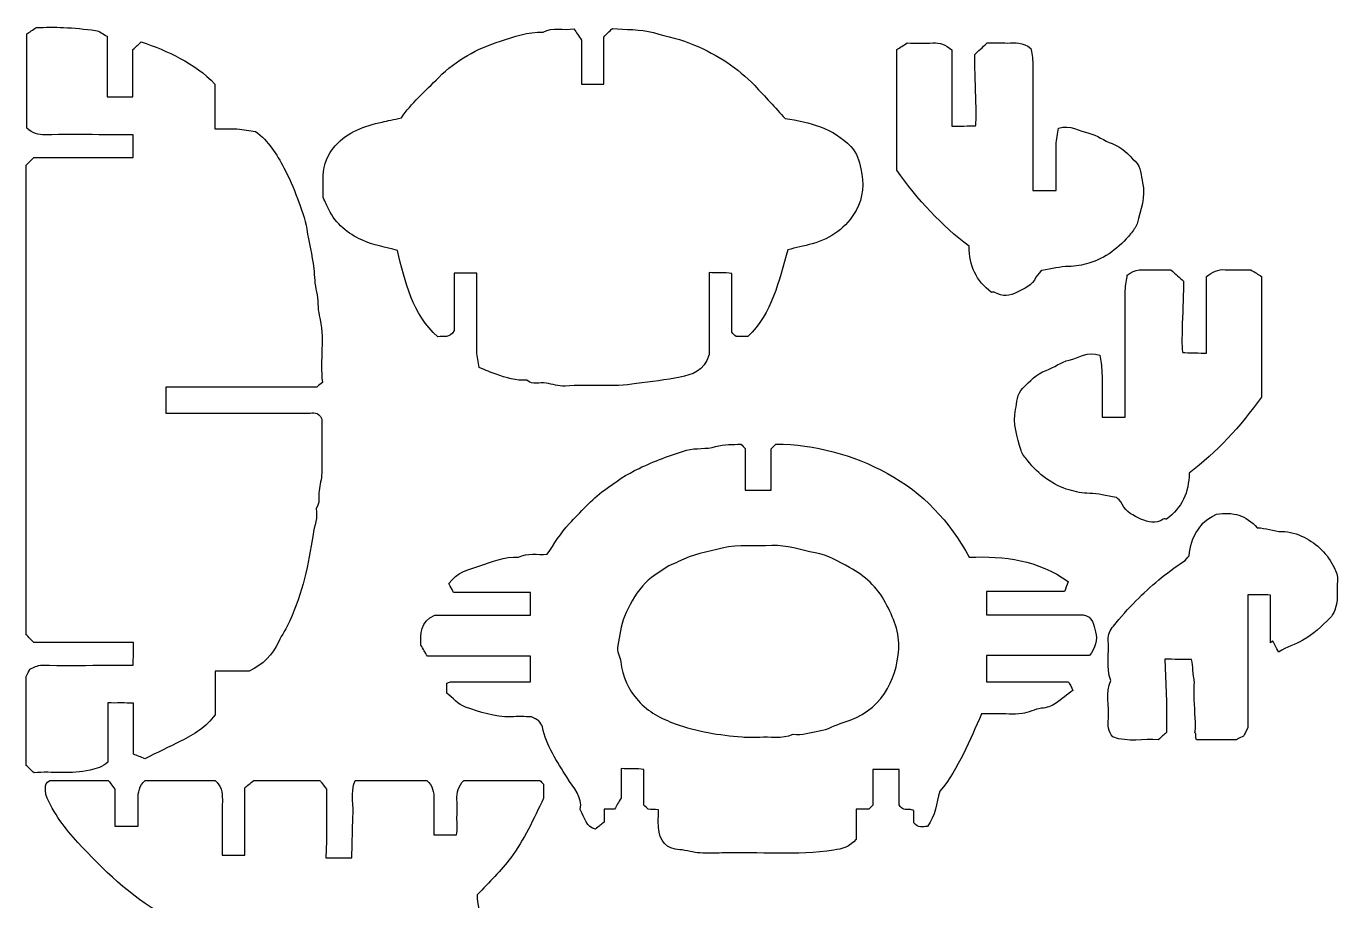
# Model space of a CAD drawing. Header units: centimetres. Extents: x -24.9 to 44.3, y -14.9 to 15.
# Drawn here: x 6.69 to 24.07, y 3.45 to 15.02 of the extents above; entities that cross this region are included whole.
import ezdxf

# ---------------------------------------------------------------- set-up
doc = ezdxf.new("R2010")
doc.units = ezdxf.units.CM
doc.header["$MEASUREMENT"] = 0
doc.layers.add('Layer 1', color=7, linetype='Continuous')

msp = doc.modelspace()

# ---------------------------------------------------------------- linework, layer by layer
at = {"layer": 'Layer 1'}
for points, knots in [([(8.10958, 6.86934), (8.10958, 6.81273), (8.11038, 6.76257), (8.10935, 6.71247), (8.10935, 6.71247), (8.10833, 6.66388), (8.10544, 6.61531), (8.10341, 6.56747), (8.10341, 6.56747), (7.9493, 6.56747), (7.80866, 6.56747), (7.66805, 6.56747), (7.66805, 6.56747), (7.41236, 6.56747), (7.1566, 6.56394), (6.90104, 6.56983), (6.90104, 6.56983), (6.83295, 6.57141), (6.78738, 6.53361), (6.73877, 6.51653), (6.73877, 6.51653), (6.72286, 6.4846), (6.70965, 6.45808), (6.69045, 6.41952), (6.69045, 6.41952), (6.69045, 6.03812), (6.69045, 5.64197), (6.69045, 5.24191), (6.69045, 5.24191), (6.72064, 5.21356), (6.75313, 5.18306), (6.79316, 5.14547), (6.79316, 5.14547), (7.03312, 5.16764), (7.28418, 5.11781), (7.53478, 5.18091), (7.53478, 5.18091), (7.62061, 5.20251), (7.69848, 5.21971), (7.76946, 5.28549), (7.76946, 5.28549), (7.76946, 5.54094), (7.76946, 5.80124), (7.76946, 6.06927), (7.76946, 6.06927), (7.88763, 6.06642), (7.9992, 6.07327), (8.10974, 6.06453), (8.10974, 6.06453), (8.10974, 5.83145), (8.10974, 5.61416), (8.10974, 5.39121), (8.10974, 5.39121), (8.15726, 5.37214), (8.20659, 5.35235), (8.25989, 5.33099), (8.25989, 5.33099), (8.42158, 5.41049), (8.58079, 5.48861), (8.73985, 5.56709), (8.73985, 5.56709), (8.91094, 5.65151), (9.07181, 5.74933), (9.18885, 5.91189), (9.18885, 5.91189), (9.18885, 6.10061), (9.18885, 6.29109), (9.18885, 6.48808), (9.18885, 6.48808), (9.35157, 6.48808), (9.50965, 6.48808), (9.6388, 6.48808), (9.6388, 6.48808), (9.83398, 6.57807), (9.94807, 6.70988), (10.02885, 6.87543), (10.02885, 6.87543), (10.07568, 6.97141), (10.13669, 7.06072), (10.18043, 7.15792), (10.18043, 7.15792), (10.3435, 7.52053), (10.429, 7.90532), (10.48626, 8.29625), (10.48626, 8.29625), (10.50312, 8.41143), (10.5539, 8.52384), (10.52687, 8.64437), (10.52687, 8.64437), (10.5855, 8.71464), (10.55712, 8.79905), (10.56608, 8.87768), (10.56608, 8.87768), (10.57502, 8.95592), (10.60035, 9.03318), (10.60185, 9.11121), (10.60185, 9.11121), (10.60662, 9.35937), (10.60361, 9.60767), (10.60361, 9.8233), (10.60361, 9.8233), (10.5573, 9.93591), (10.48415, 9.90433), (10.42473, 9.90453), (10.42473, 9.90453), (9.84944, 9.9064), (9.27415, 9.90566), (8.69886, 9.90566), (8.69886, 9.90566), (8.64361, 9.90566), (8.58834, 9.90566), (8.53746, 9.90566), (8.53746, 9.90566), (8.53746, 10.02998), (8.53746, 10.13688), (8.53746, 10.2499), (8.53746, 10.2499), (9.21266, 10.2499), (9.88207, 10.2499), (10.53468, 10.2499), (10.53468, 10.2499), (10.56719, 10.27638), (10.58688, 10.29242), (10.61009, 10.31132), (10.61009, 10.31132), (10.57453, 10.60589), (10.64543, 10.90319), (10.56903, 11.19784), (10.56903, 11.19784), (10.54346, 11.29638), (10.55933, 11.4036), (10.53199, 11.5083), (10.53199, 11.5083), (10.50628, 11.6068), (10.50652, 11.71493), (10.49569, 11.81782), (10.49569, 11.81782), (10.47709, 11.99469), (10.42701, 12.16481), (10.40324, 12.34024), (10.40324, 12.34024), (10.38493, 12.47545), (10.32793, 12.61276), (10.27867, 12.74641), (10.27867, 12.74641), (10.22732, 12.88565), (10.17024, 13.0215), (10.10033, 13.15201), (10.10033, 13.15201), (10.00443, 13.33112), (9.8978, 13.50229), (9.72448, 13.63305), (9.72448, 13.63305), (9.64825, 13.64328), (9.56417, 13.65948), (9.47944, 13.66459), (9.47944, 13.66459), (9.38492, 13.67029), (9.2898, 13.6659), (9.18847, 13.6659), (9.18847, 13.6659), (9.18847, 13.86999), (9.18847, 14.0664), (9.18847, 14.25789), (9.18847, 14.25789), (8.91145, 14.54542), (8.56473, 14.6929), (8.21093, 14.81907), (8.21093, 14.81907), (8.17324, 14.78287), (8.14104, 14.75191), (8.10259, 14.71499), (8.10259, 14.71499), (8.10259, 14.51111), (8.10259, 14.30199), (8.10259, 14.09208), (8.10259, 14.09208), (7.98876, 14.09208), (7.88193, 14.09208), (7.76175, 14.09208), (7.76175, 14.09208), (7.76175, 14.36089), (7.76175, 14.62594), (7.76175, 14.89134), (7.76175, 14.89134), (7.70396, 14.92125), (7.65855, 14.96032), (7.60845, 14.9677), (7.60845, 14.9677), (7.4679, 14.98841), (7.32563, 15.00023), (7.18363, 15.00755), (7.18363, 15.00755), (7.06296, 15.01376), (6.94173, 15.00884), (6.82672, 15.00884), (6.82672, 15.00884), (6.77589, 14.97537), (6.73078, 14.94569), (6.69769, 14.92389), (6.69769, 14.92389), (6.69769, 14.49612), (6.69769, 14.08271), (6.69769, 13.6755), (6.69769, 13.6755), (6.77126, 13.60583), (6.84905, 13.58578), (6.94068, 13.5876), (6.94068, 13.5876), (7.17709, 13.59226), (7.41366, 13.58916), (7.65018, 13.58916), (7.65018, 13.58916), (7.80177, 13.58916), (7.95337, 13.58916), (8.10534, 13.58916), (8.10534, 13.58916), (8.10534, 13.4809), (8.10534, 13.38686), (8.10534, 13.28635), (8.10534, 13.28635), (7.66194, 13.28635), (7.22266, 13.28635), (6.78998, 13.28635), (6.78998, 13.28635), (6.75629, 13.25267), (6.72916, 13.22554), (6.6899, 13.18625), (6.6899, 13.18625), (6.6899, 11.1132), (6.6899, 9.04212), (6.6899, 6.9717), (6.6899, 6.9717), (6.72183, 6.93978), (6.7534, 6.9082), (6.79226, 6.86934), (6.79226, 6.86934), (7.2236, 6.86934), (7.66288, 6.86934), (8.10958, 6.86934)], [0, 0, 0, 0, 0.01639344, 0.01639344, 0.01639344, 0.01639344, 0.03278689, 0.03278689, 0.03278689, 0.03278689, 0.04918033, 0.04918033, 0.04918033, 0.04918033, 0.06557377, 0.06557377, 0.06557377, 0.06557377, 0.08196721, 0.08196721, 0.08196721, 0.08196721, 0.09836066, 0.09836066, 0.09836066, 0.09836066, 0.1147541, 0.1147541, 0.1147541, 0.1147541, 0.13114754, 0.13114754, 0.13114754, 0.13114754, 0.14754098, 0.14754098, 0.14754098, 0.14754098, 0.16393443, 0.16393443, 0.16393443, 0.16393443, 0.18032787, 0.18032787, 0.18032787, 0.18032787, 0.19672131, 0.19672131, 0.19672131, 0.19672131, 0.21311475, 0.21311475, 0.21311475, 0.21311475, 0.2295082, 0.2295082, 0.2295082, 0.2295082, 0.24590164, 0.24590164, 0.24590164, 0.24590164, 0.26229508, 0.26229508, 0.26229508, 0.26229508, 0.27868852, 0.27868852, 0.27868852, 0.27868852, 0.29508197, 0.29508197, 0.29508197, 0.29508197, 0.31147541, 0.31147541, 0.31147541, 0.31147541, 0.32786885, 0.32786885, 0.32786885, 0.32786885, 0.3442623, 0.3442623, 0.3442623, 0.3442623, 0.36065574, 0.36065574, 0.36065574, 0.36065574, 0.37704918, 0.37704918, 0.37704918, 0.37704918, 0.39344262, 0.39344262, 0.39344262, 0.39344262, 0.40983607, 0.40983607, 0.40983607, 0.40983607, 0.42622951, 0.42622951, 0.42622951, 0.42622951, 0.44262295, 0.44262295, 0.44262295, 0.44262295, 0.45901639, 0.45901639, 0.45901639, 0.45901639, 0.47540984, 0.47540984, 0.47540984, 0.47540984, 0.49180328, 0.49180328, 0.49180328, 0.49180328, 0.50819672, 0.50819672, 0.50819672, 0.50819672, 0.52459016, 0.52459016, 0.52459016, 0.52459016, 0.54098361, 0.54098361, 0.54098361, 0.54098361, 0.55737705, 0.55737705, 0.55737705, 0.55737705, 0.57377049, 0.57377049, 0.57377049, 0.57377049, 0.59016393, 0.59016393, 0.59016393, 0.59016393, 0.60655738, 0.60655738, 0.60655738, 0.60655738, 0.62295082, 0.62295082, 0.62295082, 0.62295082, 0.63934426, 0.63934426, 0.63934426, 0.63934426, 0.6557377, 0.6557377, 0.6557377, 0.6557377, 0.67213115, 0.67213115, 0.67213115, 0.67213115, 0.68852459, 0.68852459, 0.68852459, 0.68852459, 0.70491803, 0.70491803, 0.70491803, 0.70491803, 0.72131148, 0.72131148, 0.72131148, 0.72131148, 0.73770492, 0.73770492, 0.73770492, 0.73770492, 0.75409836, 0.75409836, 0.75409836, 0.75409836, 0.7704918, 0.7704918, 0.7704918, 0.7704918, 0.78688525, 0.78688525, 0.78688525, 0.78688525, 0.80327869, 0.80327869, 0.80327869, 0.80327869, 0.81967213, 0.81967213, 0.81967213, 0.81967213, 0.83606557, 0.83606557, 0.83606557, 0.83606557, 0.85245902, 0.85245902, 0.85245902, 0.85245902, 0.86885246, 0.86885246, 0.86885246, 0.86885246, 0.8852459, 0.8852459, 0.8852459, 0.8852459, 0.90163934, 0.90163934, 0.90163934, 0.90163934, 0.91803279, 0.91803279, 0.91803279, 0.91803279, 0.93442623, 0.93442623, 0.93442623, 0.93442623, 0.95081967, 0.95081967, 0.95081967, 0.95081967, 0.96721311, 0.96721311, 0.96721311, 0.96721311, 1, 1, 1, 1]), ([(10.62044, 13.04665), (10.61857, 12.94439), (10.62009, 12.84208), (10.62009, 12.75889), (10.62009, 12.75889), (10.65063, 12.69523), (10.67448, 12.64743), (10.69669, 12.5989), (10.69669, 12.5989), (10.78594, 12.40382), (10.95059, 12.28112), (11.13291, 12.19562), (11.13291, 12.19562), (11.28168, 12.12587), (11.45116, 12.10027), (11.60256, 12.05758), (11.60256, 12.05758), (11.70775, 11.63809), (11.7971, 11.21789), (12.1397, 10.91427), (12.1397, 10.91427), (12.21313, 10.92711), (12.29916, 10.88534), (12.35406, 10.99805), (12.35406, 10.99805), (12.35406, 11.23642), (12.35406, 11.4966), (12.35406, 11.75657), (12.35406, 11.75657), (12.4555, 11.75657), (12.54957, 11.75657), (12.65369, 11.75657), (12.65369, 11.75657), (12.65369, 11.40831), (12.65193, 11.06444), (12.65513, 10.72061), (12.65513, 10.72061), (12.65579, 10.64932), (12.67482, 10.57821), (12.68544, 10.5067), (12.68544, 10.5067), (12.77751, 10.47028), (12.84275, 10.44224), (12.90952, 10.41852), (12.90952, 10.41852), (13.04172, 10.37155), (13.17535, 10.33008), (13.31871, 10.34138), (13.31871, 10.34138), (13.3938, 10.26854), (13.48766, 10.31874), (13.57124, 10.3025), (13.57124, 10.3025), (13.65504, 10.28621), (13.73484, 10.2568), (13.82417, 10.26312), (13.82417, 10.26312), (14.13804, 10.28533), (14.45213, 10.24443), (14.76842, 10.29511), (14.76842, 10.29511), (14.96052, 10.3259), (15.15777, 10.33867), (15.34867, 10.38174), (15.34867, 10.38174), (15.50101, 10.4161), (15.661, 10.45075), (15.72907, 10.68023), (15.72907, 10.68023), (15.72907, 11.00365), (15.72907, 11.37906), (15.72907, 11.76432), (15.72907, 11.76432), (15.83409, 11.75345), (15.93337, 11.77193), (16.03075, 11.75294), (16.03075, 11.75294), (16.03075, 11.48464), (16.03075, 11.22904), (16.03075, 10.97397), (16.03075, 10.97397), (16.04935, 10.95537), (16.06742, 10.93729), (16.08664, 10.91805), (16.08664, 10.91805), (16.13631, 10.91805), (16.18715, 10.91805), (16.24454, 10.91805), (16.24454, 10.91805), (16.56361, 11.22783), (16.65414, 11.64795), (16.77214, 12.06674), (16.77214, 12.06674), (16.8759, 12.09174), (16.98644, 12.11633), (17.09586, 12.14513), (17.09586, 12.14513), (17.34934, 12.2119), (17.54709, 12.36073), (17.675, 12.58555), (17.675, 12.58555), (17.77152, 12.75522), (17.78374, 12.94799), (17.73956, 13.13882), (17.73956, 13.13882), (17.71538, 13.24321), (17.69129, 13.34381), (17.60812, 13.43086), (17.60812, 13.43086), (17.36932, 13.68082), (17.06296, 13.753), (16.73525, 13.80474), (16.73525, 13.80474), (16.60633, 13.94428), (16.47214, 14.09399), (16.33309, 14.23905), (16.33309, 14.23905), (16.10727, 14.47462), (15.84152, 14.64632), (15.53852, 14.77409), (15.53852, 14.77409), (15.36071, 14.84907), (15.17587, 14.89094), (14.99408, 14.93912), (14.99408, 14.93912), (14.81622, 14.98627), (14.62399, 14.97919), (14.44908, 14.99492), (14.44908, 14.99492), (14.40525, 14.9513), (14.37354, 14.91972), (14.33519, 14.88155), (14.33519, 14.88155), (14.33519, 14.67884), (14.33519, 14.46963), (14.33519, 14.25903), (14.33519, 14.25903), (14.23433, 14.25903), (14.14028, 14.25903), (14.03958, 14.25903), (14.03958, 14.25903), (14.03958, 14.45915), (14.03958, 14.65559), (14.03958, 14.83967), (14.03958, 14.83967), (14.00243, 14.89689), (13.97288, 14.9424), (13.94099, 14.99152), (13.94099, 14.99152), (13.80305, 14.96115), (13.66059, 15.02378), (13.53139, 14.94576), (13.53139, 14.94576), (13.33323, 14.95391), (13.1489, 14.88389), (12.96664, 14.82647), (12.96664, 14.82647), (12.6603, 14.72995), (12.37999, 14.57658), (12.14996, 14.34545), (12.14996, 14.34545), (11.97233, 14.16698), (11.78207, 14.00018), (11.65617, 13.81228), (11.65617, 13.81228), (11.5533, 13.78981), (11.47649, 13.77326), (11.39975, 13.75624), (11.39975, 13.75624), (11.16652, 13.70455), (10.94741, 13.63158), (10.78075, 13.44145), (10.78075, 13.44145), (10.67854, 13.32485), (10.62323, 13.1984), (10.62044, 13.04665)], [0, 0, 0, 0, 0.02222222, 0.02222222, 0.02222222, 0.02222222, 0.04444444, 0.04444444, 0.04444444, 0.04444444, 0.06666667, 0.06666667, 0.06666667, 0.06666667, 0.08888889, 0.08888889, 0.08888889, 0.08888889, 0.11111111, 0.11111111, 0.11111111, 0.11111111, 0.13333333, 0.13333333, 0.13333333, 0.13333333, 0.15555556, 0.15555556, 0.15555556, 0.15555556, 0.17777778, 0.17777778, 0.17777778, 0.17777778, 0.2, 0.2, 0.2, 0.2, 0.22222222, 0.22222222, 0.22222222, 0.22222222, 0.24444444, 0.24444444, 0.24444444, 0.24444444, 0.26666667, 0.26666667, 0.26666667, 0.26666667, 0.28888889, 0.28888889, 0.28888889, 0.28888889, 0.31111111, 0.31111111, 0.31111111, 0.31111111, 0.33333333, 0.33333333, 0.33333333, 0.33333333, 0.35555556, 0.35555556, 0.35555556, 0.35555556, 0.37777778, 0.37777778, 0.37777778, 0.37777778, 0.4, 0.4, 0.4, 0.4, 0.42222222, 0.42222222, 0.42222222, 0.42222222, 0.44444444, 0.44444444, 0.44444444, 0.44444444, 0.46666667, 0.46666667, 0.46666667, 0.46666667, 0.48888889, 0.48888889, 0.48888889, 0.48888889, 0.51111111, 0.51111111, 0.51111111, 0.51111111, 0.53333333, 0.53333333, 0.53333333, 0.53333333, 0.55555556, 0.55555556, 0.55555556, 0.55555556, 0.57777778, 0.57777778, 0.57777778, 0.57777778, 0.6, 0.6, 0.6, 0.6, 0.62222222, 0.62222222, 0.62222222, 0.62222222, 0.64444444, 0.64444444, 0.64444444, 0.64444444, 0.66666667, 0.66666667, 0.66666667, 0.66666667, 0.68888889, 0.68888889, 0.68888889, 0.68888889, 0.71111111, 0.71111111, 0.71111111, 0.71111111, 0.73333333, 0.73333333, 0.73333333, 0.73333333, 0.75555556, 0.75555556, 0.75555556, 0.75555556, 0.77777778, 0.77777778, 0.77777778, 0.77777778, 0.8, 0.8, 0.8, 0.8, 0.82222222, 0.82222222, 0.82222222, 0.82222222, 0.84444444, 0.84444444, 0.84444444, 0.84444444, 0.86666667, 0.86666667, 0.86666667, 0.86666667, 0.88888889, 0.88888889, 0.88888889, 0.88888889, 0.91111111, 0.91111111, 0.91111111, 0.91111111, 0.93333333, 0.93333333, 0.93333333, 0.93333333, 0.95555556, 0.95555556, 0.95555556, 0.95555556, 1, 1, 1, 1]), ([(21.46888, 12.95286), (21.44716, 13.04718), (21.45176, 13.15966), (21.37114, 13.23742), (21.37114, 13.23742), (21.27821, 13.32705), (21.19601, 13.42627), (21.06461, 13.47049), (21.06461, 13.47049), (20.95885, 13.50609), (20.86516, 13.58517), (20.75825, 13.60769), (20.75825, 13.60769), (20.63089, 13.63451), (20.51395, 13.72842), (20.35411, 13.67477), (20.35411, 13.67477), (20.34482, 13.60621), (20.32699, 13.5292), (20.32535, 13.45186), (20.32535, 13.45186), (20.32109, 13.24973), (20.32392, 13.04749), (20.32392, 12.85223), (20.32392, 12.85223), (20.21075, 12.85223), (20.11651, 12.85223), (20.01696, 12.85223), (20.01696, 12.85223), (20.01696, 13.41433), (20.01815, 13.96981), (20.01559, 14.52529), (20.01559, 14.52529), (20.01524, 14.60257), (19.99644, 14.67978), (19.98981, 14.72978), (19.98981, 14.72978), (19.88162, 14.82203), (19.77959, 14.80095), (19.68164, 14.80218), (19.68164, 14.80218), (19.58019, 14.80347), (19.47873, 14.80245), (19.41109, 14.80245), (19.41109, 14.80245), (19.34364, 14.7407), (19.29719, 14.69816), (19.24569, 14.65101), (19.24569, 14.65101), (19.24569, 14.37683), (19.28298, 13.74789), (19.25455, 13.70705), (19.25455, 13.70705), (19.18907, 13.70705), (19.01458, 13.70012), (18.9421, 13.70012), (18.9421, 13.70012), (18.9421, 14.04284), (18.9421, 14.37519), (18.9421, 14.71209), (18.9421, 14.71209), (18.86066, 14.77979), (18.78601, 14.80975), (18.69306, 14.80411), (18.69306, 14.80411), (18.57837, 14.79718), (18.46295, 14.80245), (18.35233, 14.80245), (18.35233, 14.80245), (18.30313, 14.77123), (18.25715, 14.74203), (18.21404, 14.71467), (18.21404, 14.71467), (18.21404, 14.17051), (18.21404, 13.63353), (18.21404, 13.11915), (18.21404, 13.11915), (18.49294, 12.72458), (18.80824, 12.38707), (19.17065, 12.1124), (19.17065, 12.1124), (19.17233, 11.85359), (19.26439, 11.65493), (19.46926, 11.50265), (19.46926, 11.50265), (19.47683, 11.50265), (19.50039, 11.51003), (19.51374, 11.50148), (19.51374, 11.50148), (19.61323, 11.43778), (19.71325, 11.45804), (19.8081, 11.50412), (19.8081, 11.50412), (19.90425, 11.55086), (20.00663, 11.59143), (20.05741, 11.7016), (20.05741, 11.7016), (20.07724, 11.74461), (20.12053, 11.77679), (20.13311, 11.79114), (20.13311, 11.79114), (20.26953, 11.81303), (20.37841, 11.84383), (20.48733, 11.84397), (20.48733, 11.84397), (20.58243, 11.84408), (20.67179, 11.86422), (20.7584, 11.88899), (20.7584, 11.88899), (20.96937, 11.94933), (21.1679, 12.0958), (21.30731, 12.27579), (21.30731, 12.27579), (21.34043, 12.31855), (21.38203, 12.36168), (21.39577, 12.41129), (21.39577, 12.41129), (21.4448, 12.58834), (21.51101, 12.76988), (21.46888, 12.95286)], [0, 0, 0, 0, 0.03225806, 0.03225806, 0.03225806, 0.03225806, 0.06451613, 0.06451613, 0.06451613, 0.06451613, 0.09677419, 0.09677419, 0.09677419, 0.09677419, 0.12903226, 0.12903226, 0.12903226, 0.12903226, 0.16129032, 0.16129032, 0.16129032, 0.16129032, 0.19354839, 0.19354839, 0.19354839, 0.19354839, 0.22580645, 0.22580645, 0.22580645, 0.22580645, 0.25806452, 0.25806452, 0.25806452, 0.25806452, 0.29032258, 0.29032258, 0.29032258, 0.29032258, 0.32258065, 0.32258065, 0.32258065, 0.32258065, 0.35483871, 0.35483871, 0.35483871, 0.35483871, 0.38709677, 0.38709677, 0.38709677, 0.38709677, 0.41935484, 0.41935484, 0.41935484, 0.41935484, 0.4516129, 0.4516129, 0.4516129, 0.4516129, 0.48387097, 0.48387097, 0.48387097, 0.48387097, 0.51612903, 0.51612903, 0.51612903, 0.51612903, 0.5483871, 0.5483871, 0.5483871, 0.5483871, 0.58064516, 0.58064516, 0.58064516, 0.58064516, 0.61290323, 0.61290323, 0.61290323, 0.61290323, 0.64516129, 0.64516129, 0.64516129, 0.64516129, 0.67741935, 0.67741935, 0.67741935, 0.67741935, 0.70967742, 0.70967742, 0.70967742, 0.70967742, 0.74193548, 0.74193548, 0.74193548, 0.74193548, 0.77419355, 0.77419355, 0.77419355, 0.77419355, 0.80645161, 0.80645161, 0.80645161, 0.80645161, 0.83870968, 0.83870968, 0.83870968, 0.83870968, 0.87096774, 0.87096774, 0.87096774, 0.87096774, 0.90322581, 0.90322581, 0.90322581, 0.90322581, 0.93548387, 0.93548387, 0.93548387, 0.93548387, 1, 1, 1, 1]), ([(19.85959, 9.40975), (19.87333, 9.36014), (19.91493, 9.31701), (19.94805, 9.27425), (19.94805, 9.27425), (20.08745, 9.09425), (20.28599, 8.94779), (20.49696, 8.88744), (20.49696, 8.88744), (20.58357, 8.86268), (20.67293, 8.84254), (20.76803, 8.84242), (20.76803, 8.84242), (20.87695, 8.84229), (20.98583, 8.81149), (21.12224, 8.78959), (21.12224, 8.78959), (21.13483, 8.77525), (21.17812, 8.74307), (21.19795, 8.70005), (21.19795, 8.70005), (21.24872, 8.58989), (21.3511, 8.54931), (21.44726, 8.50257), (21.44726, 8.50257), (21.54211, 8.45649), (21.64212, 8.43624), (21.74162, 8.49994), (21.74162, 8.49994), (21.75497, 8.50848), (21.77852, 8.50111), (21.78609, 8.50111), (21.78609, 8.50111), (21.99097, 8.65339), (22.08303, 8.85204), (22.08471, 9.11086), (22.08471, 9.11086), (22.44712, 9.38553), (22.76241, 9.72303), (23.04132, 10.11761), (23.04132, 10.11761), (23.04132, 10.63199), (23.04132, 11.16896), (23.04132, 11.71313), (23.04132, 11.71313), (22.99821, 11.74049), (22.95223, 11.76968), (22.90303, 11.80091), (22.90303, 11.80091), (22.79241, 11.80091), (22.677, 11.79564), (22.5623, 11.80257), (22.5623, 11.80257), (22.46935, 11.80821), (22.3947, 11.77825), (22.31326, 11.71055), (22.31326, 11.71055), (22.31326, 11.37365), (22.31326, 11.04129), (22.31326, 10.69857), (22.31326, 10.69857), (22.24077, 10.69857), (22.06628, 10.7055), (22.00081, 10.7055), (22.00081, 10.7055), (21.97237, 10.74635), (22.00967, 11.37529), (22.00967, 11.64947), (22.00967, 11.64947), (21.95816, 11.69661), (21.91172, 11.73916), (21.84427, 11.80091), (21.84427, 11.80091), (21.77663, 11.80091), (21.67517, 11.80192), (21.57372, 11.80063), (21.57372, 11.80063), (21.47577, 11.79941), (21.37375, 11.82048), (21.26555, 11.72823), (21.26555, 11.72823), (21.25891, 11.67823), (21.24012, 11.60103), (21.23977, 11.52374), (21.23977, 11.52374), (21.23721, 10.96827), (21.2384, 10.41278), (21.2384, 9.85069), (21.2384, 9.85069), (21.13885, 9.85069), (21.04461, 9.85069), (20.93144, 9.85069), (20.93144, 9.85069), (20.93144, 10.04595), (20.93427, 10.24819), (20.93001, 10.45031), (20.93001, 10.45031), (20.92837, 10.52765), (20.91053, 10.60466), (20.90125, 10.67322), (20.90125, 10.67322), (20.74141, 10.72687), (20.62447, 10.63296), (20.49711, 10.60615), (20.49711, 10.60615), (20.3902, 10.58362), (20.29651, 10.50455), (20.19075, 10.46895), (20.19075, 10.46895), (20.05935, 10.42473), (19.97715, 10.32551), (19.88422, 10.23587), (19.88422, 10.23587), (19.8036, 10.15812), (19.8082, 10.04563), (19.78648, 9.95131), (19.78648, 9.95131), (19.74435, 9.76833), (19.81056, 9.58679), (19.85959, 9.40975)], [0, 0, 0, 0, 0.03225806, 0.03225806, 0.03225806, 0.03225806, 0.06451613, 0.06451613, 0.06451613, 0.06451613, 0.09677419, 0.09677419, 0.09677419, 0.09677419, 0.12903226, 0.12903226, 0.12903226, 0.12903226, 0.16129032, 0.16129032, 0.16129032, 0.16129032, 0.19354839, 0.19354839, 0.19354839, 0.19354839, 0.22580645, 0.22580645, 0.22580645, 0.22580645, 0.25806452, 0.25806452, 0.25806452, 0.25806452, 0.29032258, 0.29032258, 0.29032258, 0.29032258, 0.32258065, 0.32258065, 0.32258065, 0.32258065, 0.35483871, 0.35483871, 0.35483871, 0.35483871, 0.38709677, 0.38709677, 0.38709677, 0.38709677, 0.41935484, 0.41935484, 0.41935484, 0.41935484, 0.4516129, 0.4516129, 0.4516129, 0.4516129, 0.48387097, 0.48387097, 0.48387097, 0.48387097, 0.51612903, 0.51612903, 0.51612903, 0.51612903, 0.5483871, 0.5483871, 0.5483871, 0.5483871, 0.58064516, 0.58064516, 0.58064516, 0.58064516, 0.61290323, 0.61290323, 0.61290323, 0.61290323, 0.64516129, 0.64516129, 0.64516129, 0.64516129, 0.67741935, 0.67741935, 0.67741935, 0.67741935, 0.70967742, 0.70967742, 0.70967742, 0.70967742, 0.74193548, 0.74193548, 0.74193548, 0.74193548, 0.77419355, 0.77419355, 0.77419355, 0.77419355, 0.80645161, 0.80645161, 0.80645161, 0.80645161, 0.83870968, 0.83870968, 0.83870968, 0.83870968, 0.87096774, 0.87096774, 0.87096774, 0.87096774, 0.90322581, 0.90322581, 0.90322581, 0.90322581, 0.93548387, 0.93548387, 0.93548387, 0.93548387, 1, 1, 1, 1]), ([(20.76774, 6.69693), (20.83488, 6.79625), (20.87848, 6.90562), (20.84706, 7.0119), (20.84706, 7.0119), (20.82264, 7.09449), (20.81292, 7.21467), (20.68275, 7.2343), (20.68275, 7.2343), (20.25616, 7.2343), (19.82958, 7.2343), (19.40413, 7.2343), (19.40413, 7.2343), (19.40413, 7.33996), (19.40413, 7.43854), (19.40413, 7.54344), (19.40413, 7.54344), (19.7506, 7.54344), (20.08769, 7.54344), (20.43426, 7.54344), (20.43426, 7.54344), (20.44989, 7.58483), (20.46449, 7.62353), (20.48385, 7.67482), (20.48385, 7.67482), (20.08533, 7.96078), (19.63916, 8.01837), (19.17394, 7.99679), (19.17394, 7.99679), (18.91432, 8.47337), (18.56017, 8.85252), (18.08986, 9.10761), (18.08986, 9.10761), (17.6292, 9.35744), (17.13276, 9.49053), (16.61391, 9.49496), (16.61391, 9.49496), (16.59065, 9.47168), (16.57709, 9.45812), (16.55, 9.43101), (16.55, 9.43101), (16.55, 9.25642), (16.55, 9.06792), (16.55, 8.88671), (16.55, 8.88671), (16.42943, 8.88671), (16.32242, 8.88671), (16.20921, 8.88671), (16.20921, 8.88671), (16.20921, 9.07688), (16.20921, 9.26056), (16.20921, 9.43729), (16.20921, 9.43729), (16.18889, 9.45761), (16.17533, 9.47115), (16.15092, 9.49557), (16.15092, 9.49557), (16.04622, 9.48265), (15.93392, 9.49943), (15.81519, 9.46134), (15.81519, 9.46134), (15.69454, 9.42262), (15.55322, 9.44953), (15.43139, 9.41294), (15.43139, 9.41294), (15.21687, 9.3485), (15.00432, 9.2701), (14.80223, 9.17387), (14.80223, 9.17387), (14.64047, 9.09682), (14.49072, 8.99456), (14.34406, 8.88568), (14.34406, 8.88568), (14.16883, 8.75559), (14.02751, 8.59538), (13.87968, 8.44192), (13.87968, 8.44192), (13.76354, 8.32136), (13.67964, 8.16972), (13.58612, 8.03846), (13.58612, 8.03846), (13.45322, 8.02528), (13.32537, 8.06291), (13.20828, 7.99755), (13.20828, 7.99755), (13.02106, 8.01094), (12.85299, 7.9319), (12.68158, 7.87893), (12.68158, 7.87893), (12.54117, 7.83553), (12.3882, 7.79993), (12.28584, 7.64923), (12.28584, 7.64923), (12.29095, 7.63904), (12.2979, 7.62521), (12.30356, 7.61391), (12.30356, 7.61391), (12.31834, 7.58442), (12.33525, 7.55072), (12.34605, 7.52923), (12.34605, 7.52923), (12.69399, 7.52923), (13.03078, 7.52923), (13.36563, 7.52923), (13.36563, 7.52923), (13.36563, 7.42714), (13.36563, 7.33306), (13.36563, 7.23249), (13.36563, 7.23249), (12.93406, 7.23249), (12.50746, 7.23249), (12.09702, 7.23249), (12.09702, 7.23249), (11.89872, 7.14252), (11.91125, 6.98095), (11.91303, 6.83423), (11.91303, 6.83423), (11.94529, 6.78156), (11.97046, 6.74044), (12.00239, 6.68833), (12.00239, 6.68833), (12.45637, 6.68833), (12.9132, 6.68833), (13.36446, 6.68833), (13.36446, 6.68833), (13.36446, 6.56784), (13.36446, 6.46087), (13.36446, 6.34766), (13.36446, 6.34766), (13.0075, 6.34766), (12.65674, 6.34787), (12.30598, 6.347), (12.30598, 6.347), (12.28943, 6.34696), (12.2729, 6.33726), (12.25854, 6.33275), (12.25854, 6.33275), (12.25854, 6.28866), (12.25854, 6.25045), (12.25854, 6.19793), (12.25854, 6.19793), (12.3349, 6.13833), (12.40869, 6.04649), (12.50284, 6.01446), (12.50284, 6.01446), (12.69577, 5.94882), (12.89229, 5.88031), (13.10275, 5.88673), (13.10275, 5.88673), (13.19852, 5.88964), (13.29446, 5.88722), (13.3767, 5.88722), (13.3767, 5.88722), (13.4194, 5.86525), (13.45115, 5.84889), (13.47022, 5.8391), (13.47022, 5.8391), (13.49239, 5.80354), (13.51643, 5.78033), (13.52229, 5.75321), (13.52229, 5.75321), (13.5764, 5.50261), (13.71698, 5.29468), (13.84941, 5.08286), (13.84941, 5.08286), (13.93557, 4.94505), (14.05655, 4.82172), (14.02449, 4.66054), (14.02449, 4.66054), (14.08432, 4.54621), (14.10462, 4.42022), (14.22652, 4.40017), (14.22652, 4.40017), (14.26674, 4.43253), (14.30128, 4.46032), (14.33926, 4.49088), (14.33926, 4.49088), (14.33926, 4.54943), (14.33926, 4.60425), (14.33926, 4.66561), (14.33926, 4.66561), (14.39178, 4.66561), (14.43452, 4.66561), (14.4788, 4.66561), (14.4788, 4.66561), (14.50596, 4.71135), (14.53056, 4.75279), (14.56539, 4.81143), (14.56539, 4.81143), (14.56539, 4.92464), (14.56539, 5.05721), (14.56539, 5.19966), (14.56539, 5.19966), (14.67066, 5.18932), (14.76995, 5.2069), (14.86746, 5.18881), (14.86746, 5.18881), (14.86746, 5.023), (14.86746, 4.86965), (14.86746, 4.7166), (14.86746, 4.7166), (14.88586, 4.69818), (14.90395, 4.68011), (14.92206, 4.662), (14.92206, 4.662), (14.96509, 4.65989), (15.00809, 4.65782), (15.05897, 4.65538), (15.05897, 4.65538), (15.05897, 4.57308), (15.05489, 4.49713), (15.05979, 4.42176), (15.05979, 4.42176), (15.07138, 4.24391), (15.1663, 4.13283), (15.34033, 4.12679), (15.34033, 4.12679), (15.43502, 4.1235), (15.51995, 4.08546), (15.61201, 4.08415), (15.61201, 4.08415), (15.70789, 4.08277), (15.80392, 4.08103), (15.89971, 4.08431), (15.89971, 4.08431), (16.39305, 4.10119), (16.88805, 4.04504), (17.38024, 4.12092), (17.38024, 4.12092), (17.49226, 4.13817), (17.59538, 4.16339), (17.67544, 4.26782), (17.67544, 4.26782), (17.67544, 4.39049), (17.67544, 4.52293), (17.67544, 4.66161), (17.67544, 4.66161), (17.73846, 4.66161), (17.79417, 4.66161), (17.843, 4.66161), (17.843, 4.66161), (17.86334, 4.68194), (17.8769, 4.69551), (17.89722, 4.71582), (17.89722, 4.71582), (17.89722, 4.86695), (17.89722, 5.02507), (17.89722, 5.18973), (17.89722, 5.18973), (18.02461, 5.18973), (18.13168, 5.18973), (18.24491, 5.18973), (18.24491, 5.18973), (18.24491, 5.02493), (18.24491, 4.86681), (18.24491, 4.72283), (18.24491, 4.72283), (18.28144, 4.65343), (18.33312, 4.65803), (18.3846, 4.65866), (18.3846, 4.65866), (18.40164, 4.65886), (18.41876, 4.65056), (18.44136, 4.64474), (18.44136, 4.64474), (18.44136, 4.5852), (18.44136, 4.52929), (18.44136, 4.48327), (18.44136, 4.48327), (18.49401, 4.41204), (18.55615, 4.4272), (18.62106, 4.43622), (18.62106, 4.43622), (18.72816, 4.57537), (18.73694, 4.74775), (18.78497, 4.90019), (18.78497, 4.90019), (19.03862, 5.20713), (19.17683, 5.57169), (19.3379, 5.92559), (19.3379, 5.92559), (19.40009, 5.92559), (19.46389, 5.92559), (19.52771, 5.92559), (19.52771, 5.92559), (19.64281, 5.92559), (19.75899, 5.91591), (19.87263, 5.92873), (19.87263, 5.92873), (19.95973, 5.93855), (20.0424, 5.99032), (20.1293, 5.99807), (20.1293, 5.99807), (20.20026, 6.0044), (20.26055, 6.02576), (20.31498, 6.06169), (20.31498, 6.06169), (20.39731, 6.11609), (20.47308, 6.18041), (20.54564, 6.23595), (20.54564, 6.23595), (20.52409, 6.27941), (20.50844, 6.31095), (20.48933, 6.34944), (20.48933, 6.34944), (20.13065, 6.34944), (19.76799, 6.34944), (19.40296, 6.34944), (19.40296, 6.34944), (19.40296, 6.46772), (19.40296, 6.5791), (19.40296, 6.69693), (19.40296, 6.69693), (19.86332, 6.69693), (20.31548, 6.69693), (20.76774, 6.69693)], [0, 0, 0, 0, 0.0125, 0.0125, 0.0125, 0.0125, 0.025, 0.025, 0.025, 0.025, 0.0375, 0.0375, 0.0375, 0.0375, 0.05, 0.05, 0.05, 0.05, 0.0625, 0.0625, 0.0625, 0.0625, 0.075, 0.075, 0.075, 0.075, 0.0875, 0.0875, 0.0875, 0.0875, 0.1, 0.1, 0.1, 0.1, 0.1125, 0.1125, 0.1125, 0.1125, 0.125, 0.125, 0.125, 0.125, 0.1375, 0.1375, 0.1375, 0.1375, 0.15, 0.15, 0.15, 0.15, 0.1625, 0.1625, 0.1625, 0.1625, 0.175, 0.175, 0.175, 0.175, 0.1875, 0.1875, 0.1875, 0.1875, 0.2, 0.2, 0.2, 0.2, 0.2125, 0.2125, 0.2125, 0.2125, 0.225, 0.225, 0.225, 0.225, 0.2375, 0.2375, 0.2375, 0.2375, 0.25, 0.25, 0.25, 0.25, 0.2625, 0.2625, 0.2625, 0.2625, 0.275, 0.275, 0.275, 0.275, 0.2875, 0.2875, 0.2875, 0.2875, 0.3, 0.3, 0.3, 0.3, 0.3125, 0.3125, 0.3125, 0.3125, 0.325, 0.325, 0.325, 0.325, 0.3375, 0.3375, 0.3375, 0.3375, 0.35, 0.35, 0.35, 0.35, 0.3625, 0.3625, 0.3625, 0.3625, 0.375, 0.375, 0.375, 0.375, 0.3875, 0.3875, 0.3875, 0.3875, 0.4, 0.4, 0.4, 0.4, 0.4125, 0.4125, 0.4125, 0.4125, 0.425, 0.425, 0.425, 0.425, 0.4375, 0.4375, 0.4375, 0.4375, 0.45, 0.45, 0.45, 0.45, 0.4625, 0.4625, 0.4625, 0.4625, 0.475, 0.475, 0.475, 0.475, 0.4875, 0.4875, 0.4875, 0.4875, 0.5, 0.5, 0.5, 0.5, 0.5125, 0.5125, 0.5125, 0.5125, 0.525, 0.525, 0.525, 0.525, 0.5375, 0.5375, 0.5375, 0.5375, 0.55, 0.55, 0.55, 0.55, 0.5625, 0.5625, 0.5625, 0.5625, 0.575, 0.575, 0.575, 0.575, 0.5875, 0.5875, 0.5875, 0.5875, 0.6, 0.6, 0.6, 0.6, 0.6125, 0.6125, 0.6125, 0.6125, 0.625, 0.625, 0.625, 0.625, 0.6375, 0.6375, 0.6375, 0.6375, 0.65, 0.65, 0.65, 0.65, 0.6625, 0.6625, 0.6625, 0.6625, 0.675, 0.675, 0.675, 0.675, 0.6875, 0.6875, 0.6875, 0.6875, 0.7, 0.7, 0.7, 0.7, 0.7125, 0.7125, 0.7125, 0.7125, 0.725, 0.725, 0.725, 0.725, 0.7375, 0.7375, 0.7375, 0.7375, 0.75, 0.75, 0.75, 0.75, 0.7625, 0.7625, 0.7625, 0.7625, 0.775, 0.775, 0.775, 0.775, 0.7875, 0.7875, 0.7875, 0.7875, 0.8, 0.8, 0.8, 0.8, 0.8125, 0.8125, 0.8125, 0.8125, 0.825, 0.825, 0.825, 0.825, 0.8375, 0.8375, 0.8375, 0.8375, 0.85, 0.85, 0.85, 0.85, 0.8625, 0.8625, 0.8625, 0.8625, 0.875, 0.875, 0.875, 0.875, 0.8875, 0.8875, 0.8875, 0.8875, 0.9, 0.9, 0.9, 0.9, 0.9125, 0.9125, 0.9125, 0.9125, 0.925, 0.925, 0.925, 0.925, 0.9375, 0.9375, 0.9375, 0.9375, 0.95, 0.95, 0.95, 0.95, 0.9625, 0.9625, 0.9625, 0.9625, 0.975, 0.975, 0.975, 0.975, 1, 1, 1, 1]), ([(24.0478, 7.68572), (24.05532, 7.75164), (24.03042, 7.80849), (24.00559, 7.86058), (24.00559, 7.86058), (23.92035, 8.0395), (23.7801, 8.17266), (23.60616, 8.26118), (23.60616, 8.26118), (23.51789, 8.30609), (23.41221, 8.33952), (23.31494, 8.33817), (23.31494, 8.33817), (23.20025, 8.33657), (23.09879, 8.38987), (22.98557, 8.38593), (22.98557, 8.38593), (22.84578, 8.55373), (22.66223, 8.60086), (22.4451, 8.56825), (22.4451, 8.56825), (22.27781, 8.46833), (22.27502, 8.4684), (22.2, 8.35779), (22.2, 8.35779), (22.13127, 8.25642), (22.08999, 8.14471), (22.08724, 8.01562), (22.08724, 8.01562), (22.06378, 7.99214), (22.04054, 7.95955), (22.00931, 7.93915), (22.00931, 7.93915), (21.78072, 7.78986), (21.57337, 7.61443), (21.38094, 7.4221), (21.38094, 7.4221), (21.27515, 7.31635), (21.17806, 7.20132), (21.08299, 7.08559), (21.08299, 7.08559), (21.04162, 7.0352), (21.00612, 6.9772), (21.01449, 6.90335), (21.01449, 6.90335), (21.03479, 6.72443), (20.97486, 6.54012), (21.05028, 6.36471), (21.05028, 6.36471), (20.97245, 6.20169), (21.03399, 6.02898), (21.01584, 5.86167), (21.01584, 5.86167), (21.00647, 5.77525), (21.01157, 5.68958), (21.07505, 5.61965), (21.07505, 5.61965), (21.27636, 5.54153), (21.48547, 5.60215), (21.67552, 5.57951), (21.67552, 5.57951), (21.71929, 5.61864), (21.75241, 5.64825), (21.78365, 5.67617), (21.78365, 5.67617), (21.78365, 5.82117), (21.78365, 5.96142), (21.78365, 6.08645), (21.78365, 6.08645), (21.78365, 6.08645), (21.76509, 6.64724), (21.76509, 6.64724), (21.76509, 6.64724), (21.87028, 6.64724), (22.02598, 6.64297), (22.1179, 6.64297), (22.1179, 6.64297), (22.13494, 6.54808), (22.13408, 6.46576), (22.15787, 6.33321), (22.15787, 6.33321), (22.1274, 6.32346), (22.1921, 5.64717), (22.15787, 5.68372), (22.15787, 5.68372), (22.1921, 5.64717), (22.15502, 5.61263), (22.18402, 5.58162), (22.18402, 5.58162), (22.36556, 5.58162), (22.54438, 5.58162), (22.70976, 5.58162), (22.70976, 5.58162), (22.753, 5.60385), (22.78439, 5.61997), (22.80671, 5.63144), (22.80671, 5.63144), (22.82408, 5.66517), (22.83764, 5.69151), (22.86264, 5.74009), (22.86264, 5.74009), (22.86264, 6.30769), (22.86264, 6.90023), (22.86264, 7.50069), (22.86264, 7.50069), (22.96758, 7.49689), (23.06645, 7.50563), (23.16393, 7.49466), (23.16393, 7.49466), (23.16393, 7.27522), (23.16393, 7.07079), (23.16393, 6.86637), (23.16393, 6.86637), (23.17279, 6.87503), (23.18167, 6.88369), (23.19053, 6.89236), (23.19053, 6.89236), (23.2144, 6.84654), (23.23825, 6.80071), (23.2682, 6.74316), (23.2682, 6.74316), (23.37962, 6.81799), (23.48858, 6.83869), (23.59055, 6.89804), (23.59055, 6.89804), (23.72856, 6.97839), (23.83758, 7.08204), (23.94734, 7.19029), (23.94734, 7.19029), (23.97772, 7.22027), (23.99542, 7.25493), (24.01274, 7.29726), (24.01274, 7.29726), (24.06549, 7.4263), (24.03317, 7.55709), (24.0478, 7.68572)], [0, 0, 0, 0, 0.02857143, 0.02857143, 0.02857143, 0.02857143, 0.05714286, 0.05714286, 0.05714286, 0.05714286, 0.08571429, 0.08571429, 0.08571429, 0.08571429, 0.11428571, 0.11428571, 0.11428571, 0.11428571, 0.14285714, 0.14285714, 0.14285714, 0.14285714, 0.17142857, 0.17142857, 0.17142857, 0.17142857, 0.2, 0.2, 0.2, 0.2, 0.22857143, 0.22857143, 0.22857143, 0.22857143, 0.25714286, 0.25714286, 0.25714286, 0.25714286, 0.28571429, 0.28571429, 0.28571429, 0.28571429, 0.31428571, 0.31428571, 0.31428571, 0.31428571, 0.34285714, 0.34285714, 0.34285714, 0.34285714, 0.37142857, 0.37142857, 0.37142857, 0.37142857, 0.4, 0.4, 0.4, 0.4, 0.42857143, 0.42857143, 0.42857143, 0.42857143, 0.45714286, 0.45714286, 0.45714286, 0.45714286, 0.48571429, 0.48571429, 0.48571429, 0.48571429, 0.51428571, 0.51428571, 0.51428571, 0.51428571, 0.54285714, 0.54285714, 0.54285714, 0.54285714, 0.57142857, 0.57142857, 0.57142857, 0.57142857, 0.6, 0.6, 0.6, 0.6, 0.62857143, 0.62857143, 0.62857143, 0.62857143, 0.65714286, 0.65714286, 0.65714286, 0.65714286, 0.68571429, 0.68571429, 0.68571429, 0.68571429, 0.71428571, 0.71428571, 0.71428571, 0.71428571, 0.74285714, 0.74285714, 0.74285714, 0.74285714, 0.77142857, 0.77142857, 0.77142857, 0.77142857, 0.8, 0.8, 0.8, 0.8, 0.82857143, 0.82857143, 0.82857143, 0.82857143, 0.85714286, 0.85714286, 0.85714286, 0.85714286, 0.88571429, 0.88571429, 0.88571429, 0.88571429, 0.91428571, 0.91428571, 0.91428571, 0.91428571, 0.94285714, 0.94285714, 0.94285714, 0.94285714, 1, 1, 1, 1]), ([(17.50625, 5.80937), (17.50625, 5.80937), (17.50625, 5.80937), (17.50625, 5.80937), (17.50625, 5.80937), (17.39856, 5.77858), (17.29738, 5.71476), (17.18869, 5.70055), (17.18869, 5.70055), (17.07331, 5.68545), (16.96133, 5.63178), (16.84104, 5.65699), (16.84104, 5.65699), (16.69131, 5.58703), (16.53202, 5.6326), (16.39961, 5.61863), (16.39961, 5.61863), (16.30736, 5.61863), (16.23669, 5.61383), (16.16684, 5.61947), (16.16684, 5.61947), (15.86515, 5.64382), (15.56911, 5.68931), (15.28111, 5.79409), (15.28111, 5.79409), (15.0938, 5.86226), (14.92665, 5.95124), (14.79355, 6.09698), (14.79355, 6.09698), (14.66073, 6.24241), (14.5804, 6.41665), (14.56229, 6.61347), (14.56229, 6.61347), (14.55551, 6.68708), (14.50028, 6.74739), (14.52044, 6.82777), (14.52044, 6.82777), (14.55257, 6.95587), (14.55686, 7.09438), (14.60803, 7.21338), (14.60803, 7.21338), (14.66875, 7.35462), (14.7423, 7.49428), (14.84642, 7.61344), (14.84642, 7.61344), (14.94534, 7.72667), (15.06999, 7.80497), (15.19599, 7.88157), (15.19599, 7.88157), (15.23596, 7.90584), (15.28443, 7.91582), (15.32536, 7.93883), (15.32536, 7.93883), (15.5059, 8.04031), (15.70775, 8.06675), (15.90439, 8.11613), (15.90439, 8.11613), (16.12318, 8.17107), (16.3419, 8.13969), (16.56034, 8.15081), (16.56034, 8.15081), (16.75839, 8.1609), (16.94295, 8.09051), (17.13358, 8.05522), (17.13358, 8.05522), (17.30212, 8.02403), (17.44601, 7.94121), (17.59017, 7.86108), (17.59017, 7.86108), (17.78898, 7.75058), (17.95465, 7.60653), (18.06503, 7.39553), (18.06503, 7.39553), (18.16784, 7.19902), (18.25646, 7.00049), (18.24062, 6.77916), (18.24062, 6.77916), (18.21109, 6.36671), (18.00775, 5.95274), (17.50625, 5.80937)], [0, 0, 0, 0, 0.04761905, 0.04761905, 0.04761905, 0.04761905, 0.0952381, 0.0952381, 0.0952381, 0.0952381, 0.14285714, 0.14285714, 0.14285714, 0.14285714, 0.19047619, 0.19047619, 0.19047619, 0.19047619, 0.23809524, 0.23809524, 0.23809524, 0.23809524, 0.28571429, 0.28571429, 0.28571429, 0.28571429, 0.33333333, 0.33333333, 0.33333333, 0.33333333, 0.38095238, 0.38095238, 0.38095238, 0.38095238, 0.42857143, 0.42857143, 0.42857143, 0.42857143, 0.47619048, 0.47619048, 0.47619048, 0.47619048, 0.52380952, 0.52380952, 0.52380952, 0.52380952, 0.57142857, 0.57142857, 0.57142857, 0.57142857, 0.61904762, 0.61904762, 0.61904762, 0.61904762, 0.66666667, 0.66666667, 0.66666667, 0.66666667, 0.71428571, 0.71428571, 0.71428571, 0.71428571, 0.76190476, 0.76190476, 0.76190476, 0.76190476, 0.80952381, 0.80952381, 0.80952381, 0.80952381, 0.85714286, 0.85714286, 0.85714286, 0.85714286, 0.9047619, 0.9047619, 0.9047619, 0.9047619, 1, 1, 1, 1]), ([(13.53798, 4.80899), (13.53798, 4.86439), (13.53798, 4.93301), (13.53798, 4.99542), (13.53798, 4.99542), (13.51873, 5.01467), (13.50517, 5.02823), (13.4901, 5.0433), (13.4901, 5.0433), (13.15457, 5.0433), (12.81753, 5.0433), (12.48502, 5.0433), (12.48502, 5.0433), (12.40684, 4.97107), (12.38609, 4.88543), (12.39169, 4.78795), (12.39169, 4.78795), (12.39608, 4.71147), (12.39419, 4.63452), (12.39212, 4.55784), (12.39212, 4.55784), (12.38996, 4.47767), (12.40252, 4.39599), (12.38472, 4.32568), (12.38472, 4.32568), (12.27743, 4.32568), (12.1833, 4.32568), (12.0856, 4.32568), (12.0856, 4.32568), (12.0856, 4.48592), (12.08194, 4.63893), (12.08693, 4.79164), (12.08693, 4.79164), (12.09015, 4.8899), (12.06927, 4.97443), (11.99318, 5.04324), (11.99318, 5.04324), (11.6836, 5.04324), (11.37214, 5.04324), (11.04445, 5.04324), (11.04445, 5.04324), (10.97576, 4.87468), (11.0327, 4.69523), (11.01163, 4.55878), (11.01163, 4.55878), (11.01163, 4.55878), (11.00185, 4.01792), (11.00185, 4.01792), (11.00185, 4.01792), (11.00185, 4.01792), (10.65681, 4.01959), (10.65681, 4.01959), (10.65681, 4.01959), (10.65681, 4.01959), (10.66532, 4.24041), (10.66532, 4.24041), (10.66532, 4.24041), (10.66532, 4.48924), (10.66532, 4.72404), (10.66532, 4.927), (10.66532, 4.927), (10.62186, 4.98409), (10.59502, 5.01933), (10.57613, 5.04414), (10.57613, 5.04414), (10.2677, 5.04414), (9.97444, 5.04414), (9.70368, 5.04414), (9.70368, 5.04414), (9.65477, 5.00514), (9.62013, 4.97753), (9.58219, 4.94728), (9.58219, 4.94728), (9.58219, 4.6458), (9.58219, 4.34773), (9.58219, 4.05622), (9.58219, 4.05622), (9.47854, 4.05622), (9.3843, 4.05622), (9.28461, 4.05622), (9.28461, 4.05622), (9.28461, 4.30489), (9.28196, 4.54711), (9.28592, 4.7892), (9.28592, 4.7892), (9.28752, 4.88682), (9.26988, 4.97224), (9.1916, 5.04373), (9.1916, 5.04373), (8.88436, 5.04373), (8.57291, 5.04373), (8.26493, 5.04373), (8.26493, 5.04373), (8.18723, 4.97323), (8.16665, 4.8882), (8.17072, 4.79026), (8.17072, 4.79026), (8.17566, 4.67125), (8.17189, 4.55187), (8.17189, 4.43998), (8.17189, 4.43998), (8.05874, 4.43998), (7.9645, 4.43998), (7.86411, 4.43998), (7.86411, 4.43998), (7.86411, 4.61734), (7.86411, 4.78822), (7.86411, 4.92622), (7.86411, 4.92622), (7.82047, 4.98409), (7.79379, 5.01945), (7.77526, 5.04402), (7.77526, 5.04402), (7.5048, 5.04402), (7.24993, 5.04402), (7.00018, 5.04402), (7.00018, 5.04402), (6.91275, 4.98682), (6.95192, 4.90489), (6.94714, 4.85639), (6.94714, 4.85639), (7.05292, 4.60526), (7.20471, 4.40431), (7.37188, 4.22463), (7.37188, 4.22463), (7.71009, 3.8611), (8.06327, 3.51364), (8.50546, 3.2647), (8.50546, 3.2647), (8.69843, 3.15605), (8.89422, 3.05687), (9.09804, 2.97988), (9.09804, 2.97988), (9.3392, 2.88883), (9.59064, 2.81966), (9.86667, 2.81784), (9.86667, 2.81784), (9.84716, 2.79405), (9.83018, 2.78285), (9.82797, 2.76925), (9.82797, 2.76925), (9.80081, 2.60149), (9.76068, 2.43203), (9.75276, 2.26586), (9.75276, 2.26586), (9.7406, 2.01061), (9.71509, 1.75156), (9.77914, 1.49457), (9.77914, 1.49457), (9.80621, 1.38595), (9.84483, 1.30302), (9.9298, 1.24801), (9.9298, 1.24801), (10.06177, 1.24699), (10.08794, 1.35484), (10.08466, 1.42396), (10.08466, 1.42396), (10.07122, 1.70885), (10.13406, 1.9885), (10.12742, 2.2715), (10.12742, 2.2715), (10.1242, 2.4093), (10.18974, 2.53787), (10.17065, 2.67813), (10.17065, 2.67813), (10.16644, 2.70924), (10.20693, 2.74644), (10.22637, 2.78004), (10.22637, 2.78004), (10.24132, 2.76736), (10.25543, 2.75539), (10.25519, 2.75561), (10.25519, 2.75561), (10.33572, 2.76625), (10.40199, 2.78705), (10.46587, 2.78129), (10.46587, 2.78129), (10.70619, 2.75955), (10.94078, 2.8203), (11.17907, 2.82329), (11.17907, 2.82329), (11.19605, 2.8235), (11.21276, 2.84468), (11.24008, 2.8632), (11.24008, 2.8632), (11.24719, 2.66191), (11.24972, 2.47622), (11.2713, 2.28994), (11.2713, 2.28994), (11.28756, 2.1496), (11.29258, 2.00189), (11.32536, 1.86738), (11.32536, 1.86738), (11.36682, 1.69732), (11.42964, 1.52289), (11.58428, 1.38837), (11.58428, 1.38837), (11.62505, 1.40917), (11.66658, 1.43036), (11.70269, 1.44879), (11.70269, 1.44879), (11.69714, 1.56175), (11.68926, 1.65743), (11.67044, 1.75602), (11.67044, 1.75602), (11.63038, 1.96588), (11.62004, 2.1818), (11.59156, 2.39494), (11.59156, 2.39494), (11.56822, 2.56956), (11.5868, 2.74981), (11.5868, 2.93771), (11.5868, 2.93771), (11.84084, 3.02696), (12.08621, 3.1245), (12.30693, 3.27705), (12.30693, 3.27705), (12.32485, 3.25291), (12.34638, 3.23523), (12.35313, 3.21304), (12.35313, 3.21304), (12.41886, 2.9971), (12.47543, 2.77815), (12.54751, 2.56441), (12.54751, 2.56441), (12.67664, 2.18149), (12.76105, 1.97199), (12.96364, 1.6426), (12.96364, 1.6426), (13.01772, 1.55466), (13.08648, 1.51588), (13.16852, 1.47999), (13.16852, 1.47999), (13.18361, 1.4734), (13.20494, 1.4811), (13.22155, 1.48212), (13.22155, 1.48212), (13.2378, 1.51545), (13.25332, 1.54726), (13.26897, 1.57935), (13.26897, 1.57935), (13.25985, 1.59079), (13.23725, 1.60622), (13.23837, 1.61973), (13.23837, 1.61973), (13.25425, 1.81481), (13.11741, 1.97316), (13.10995, 2.16201), (13.10995, 2.16201), (12.96273, 2.48562), (12.86222, 2.8268), (12.74253, 3.16049), (12.74253, 3.16049), (12.69973, 3.27978), (12.64944, 3.40797), (12.66138, 3.53055), (12.66138, 3.53055), (12.81821, 3.70135), (12.9767, 3.8485), (13.10414, 4.01887), (13.10414, 4.01887), (13.28253, 4.25733), (13.40574, 4.53097), (13.53798, 4.80899)], [0, 0, 0, 0, 0.01492537, 0.01492537, 0.01492537, 0.01492537, 0.02985075, 0.02985075, 0.02985075, 0.02985075, 0.04477612, 0.04477612, 0.04477612, 0.04477612, 0.05970149, 0.05970149, 0.05970149, 0.05970149, 0.07462687, 0.07462687, 0.07462687, 0.07462687, 0.08955224, 0.08955224, 0.08955224, 0.08955224, 0.10447761, 0.10447761, 0.10447761, 0.10447761, 0.11940299, 0.11940299, 0.11940299, 0.11940299, 0.13432836, 0.13432836, 0.13432836, 0.13432836, 0.14925373, 0.14925373, 0.14925373, 0.14925373, 0.1641791, 0.1641791, 0.1641791, 0.1641791, 0.17910448, 0.17910448, 0.17910448, 0.17910448, 0.19402985, 0.19402985, 0.19402985, 0.19402985, 0.20895522, 0.20895522, 0.20895522, 0.20895522, 0.2238806, 0.2238806, 0.2238806, 0.2238806, 0.23880597, 0.23880597, 0.23880597, 0.23880597, 0.25373134, 0.25373134, 0.25373134, 0.25373134, 0.26865672, 0.26865672, 0.26865672, 0.26865672, 0.28358209, 0.28358209, 0.28358209, 0.28358209, 0.29850746, 0.29850746, 0.29850746, 0.29850746, 0.31343284, 0.31343284, 0.31343284, 0.31343284, 0.32835821, 0.32835821, 0.32835821, 0.32835821, 0.34328358, 0.34328358, 0.34328358, 0.34328358, 0.35820896, 0.35820896, 0.35820896, 0.35820896, 0.37313433, 0.37313433, 0.37313433, 0.37313433, 0.3880597, 0.3880597, 0.3880597, 0.3880597, 0.40298507, 0.40298507, 0.40298507, 0.40298507, 0.41791045, 0.41791045, 0.41791045, 0.41791045, 0.43283582, 0.43283582, 0.43283582, 0.43283582, 0.44776119, 0.44776119, 0.44776119, 0.44776119, 0.46268657, 0.46268657, 0.46268657, 0.46268657, 0.47761194, 0.47761194, 0.47761194, 0.47761194, 0.49253731, 0.49253731, 0.49253731, 0.49253731, 0.50746269, 0.50746269, 0.50746269, 0.50746269, 0.52238806, 0.52238806, 0.52238806, 0.52238806, 0.53731343, 0.53731343, 0.53731343, 0.53731343, 0.55223881, 0.55223881, 0.55223881, 0.55223881, 0.56716418, 0.56716418, 0.56716418, 0.56716418, 0.58208955, 0.58208955, 0.58208955, 0.58208955, 0.59701493, 0.59701493, 0.59701493, 0.59701493, 0.6119403, 0.6119403, 0.6119403, 0.6119403, 0.62686567, 0.62686567, 0.62686567, 0.62686567, 0.64179104, 0.64179104, 0.64179104, 0.64179104, 0.65671642, 0.65671642, 0.65671642, 0.65671642, 0.67164179, 0.67164179, 0.67164179, 0.67164179, 0.68656716, 0.68656716, 0.68656716, 0.68656716, 0.70149254, 0.70149254, 0.70149254, 0.70149254, 0.71641791, 0.71641791, 0.71641791, 0.71641791, 0.73134328, 0.73134328, 0.73134328, 0.73134328, 0.74626866, 0.74626866, 0.74626866, 0.74626866, 0.76119403, 0.76119403, 0.76119403, 0.76119403, 0.7761194, 0.7761194, 0.7761194, 0.7761194, 0.79104478, 0.79104478, 0.79104478, 0.79104478, 0.80597015, 0.80597015, 0.80597015, 0.80597015, 0.82089552, 0.82089552, 0.82089552, 0.82089552, 0.8358209, 0.8358209, 0.8358209, 0.8358209, 0.85074627, 0.85074627, 0.85074627, 0.85074627, 0.86567164, 0.86567164, 0.86567164, 0.86567164, 0.88059701, 0.88059701, 0.88059701, 0.88059701, 0.89552239, 0.89552239, 0.89552239, 0.89552239, 0.91044776, 0.91044776, 0.91044776, 0.91044776, 0.92537313, 0.92537313, 0.92537313, 0.92537313, 0.94029851, 0.94029851, 0.94029851, 0.94029851, 0.95522388, 0.95522388, 0.95522388, 0.95522388, 0.97014925, 0.97014925, 0.97014925, 0.97014925, 1, 1, 1, 1])]:
    msp.add_open_spline(points, degree=3, knots=knots, dxfattribs=at)

doc.saveas('drawing.dxf')
